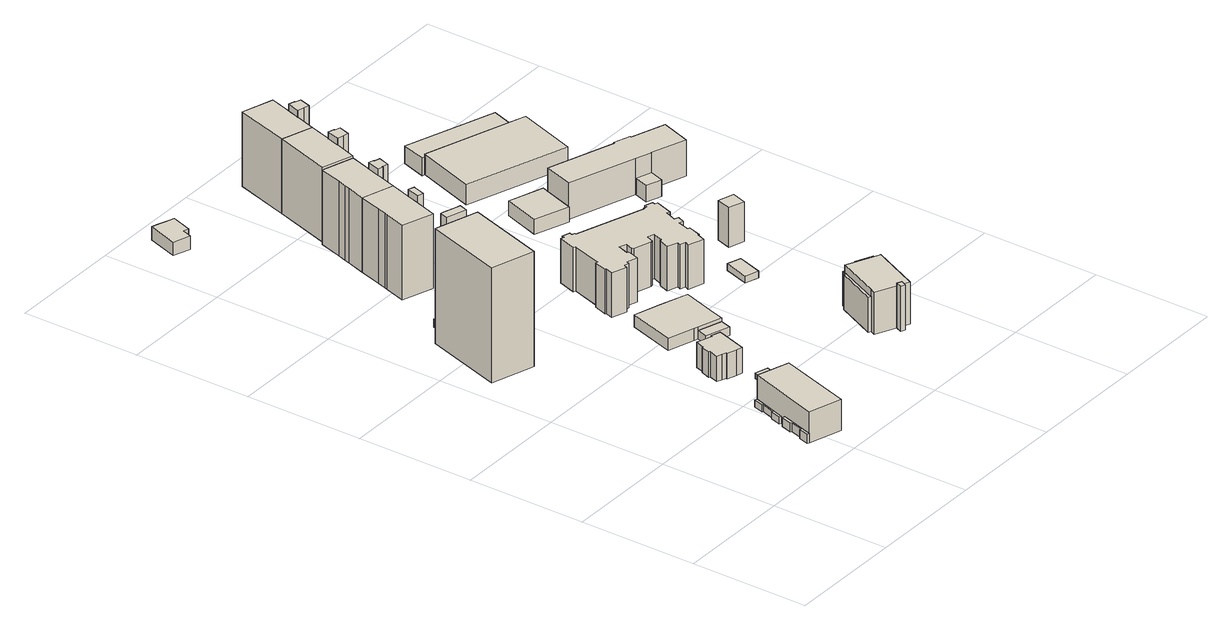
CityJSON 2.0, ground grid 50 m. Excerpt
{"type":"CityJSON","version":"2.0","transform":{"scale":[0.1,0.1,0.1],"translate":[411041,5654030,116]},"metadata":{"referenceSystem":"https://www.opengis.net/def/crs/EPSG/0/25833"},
"CityObjects":{
"building1":{"type":"Building","attributes":{"Gemeindeschluessel":14612000,"Geometrietyp2DReferenz":"3000","function":"31001_9998","roofType":"9999"},"children":["building1-1","building1-2","building1-3"]},
"building1-1":{"type":"BuildingPart","attributes":{"Dachtyp_tdc":"tdcPolyFlatRoof","Dachneigung":0,"QualitaetDacherkennung":0,"Geometrietyp2DReferenz":"3000","measuredHeight":3,"roofType":"9999"},"parents":["building1"],"geometry":[{"type":"Solid","lod":"1","boundaries":[[[[0,1,2,3,4,5,6,7]],[[8,9,10,11,12,13,14,15]],[[7,9,8,0]],[[6,10,9,7]],[[5,11,10,6]],[[4,12,11,5]],[[3,13,12,4]],[[2,14,13,3]],[[1,15,14,2]],[[0,8,15,1]]]]}]},
"building1-2":{"type":"BuildingPart","attributes":{"Dachtyp_tdc":"tdcPolyFlatRoof","Dachneigung":0,"QualitaetDacherkennung":0,"Geometrietyp2DReferenz":"3000","measuredHeight":3.9,"roofType":"9999"},"parents":["building1"],"geometry":[{"type":"Solid","lod":"1","boundaries":[[[[16,17,18,19,20,21,22,23]],[[24,25,26,27,28,29,30,31]],[[23,25,24,16]],[[22,26,25,23]],[[21,27,26,22]],[[20,28,27,21]],[[19,29,28,20]],[[18,30,29,19]],[[17,31,30,18]],[[16,24,31,17]]]]}]},
"building1-3":{"type":"BuildingPart","attributes":{"Dachtyp_tdc":"tdcCutTentRoof","Dachneigung":24.68,"QualitaetDacherkennung":60,"Geometrietyp2DReferenz":"3000","measuredHeight":14.84,"roofType":"9999"},"parents":["building1"],"geometry":[{"type":"Solid","lod":"1","boundaries":[[[[32,33,34,35]],[[36,37,31,14]],[[35,37,36,32]],[[34,31,37,35]],[[33,14,31,34]],[[32,36,14,33]]]]}]},
"building2":{"type":"Building","attributes":{"Gemeindeschluessel":14612000,"Geometrietyp2DReferenz":"3000","function":"31001_9998","roofType":"9999"},"children":["building2-1","building2-2","building2-3"]},
"building2-1":{"type":"BuildingPart","attributes":{"Dachtyp_tdc":"tdcPolyFlatRoof","Dachneigung":0,"QualitaetDacherkennung":46,"Geometrietyp2DReferenz":"3000","measuredHeight":49.01,"roofType":"1000"},"parents":["building2"],"geometry":[{"type":"Solid","lod":"1","boundaries":[[[[38,39,40,41,42,43]],[[44,45,46,47,48,49]],[[43,45,44,38]],[[42,46,45,43]],[[41,47,46,42]],[[40,48,47,41]],[[39,49,48,40]],[[38,44,49,39]]]]}]},
"building2-2":{"type":"BuildingPart","attributes":{"Dachtyp_tdc":"tdcPolyFlatRoof","Dachneigung":0,"QualitaetDacherkennung":32,"Geometrietyp2DReferenz":"3000","measuredHeight":3.53,"roofType":"1000"},"parents":["building2"],"geometry":[{"type":"Solid","lod":"1","boundaries":[[[[50,51,52,53]],[[54,55,56,57]],[[53,55,54,50]],[[52,56,55,53]],[[51,57,56,52]],[[50,54,57,51]]]]}]},
"building2-3":{"type":"BuildingPart","attributes":{"Dachtyp_tdc":"tdcPolyFlatRoof","Dachneigung":0,"QualitaetDacherkennung":19,"Geometrietyp2DReferenz":"3000","measuredHeight":51.84,"roofType":"1000"},"parents":["building2"],"geometry":[{"type":"Solid","lod":"1","boundaries":[[[[58,59,60,61,62,63]],[[49,64,54,57,65,44]],[[63,64,49,58]],[[62,54,64,63]],[[61,57,54,62]],[[60,65,57,61]],[[59,44,65,60]],[[58,49,44,59]]]]}]},
"building3":{"type":"Building","attributes":{"Dachtyp_tdc":"tdcPolyFlatRoof","Gemeindeschluessel":14612000,"Dachneigung":0,"QualitaetDacherkennung":91,"Geometrietyp2DReferenz":"3000","measuredHeight":2.31,"function":"31001_9998","roofType":"1000"},"geometry":[{"type":"Solid","lod":"1","boundaries":[[[[66,67,68,69]],[[70,71,72,73]],[[69,71,70,66]],[[68,72,71,69]],[[67,73,72,68]],[[66,70,73,67]]]]}]},
"building4":{"type":"Building","attributes":{"Dachtyp_tdc":"tdcCutGableRoof","Gemeindeschluessel":14612000,"Dachneigung":67.94,"QualitaetDacherkennung":32,"Geometrietyp2DReferenz":"3000","measuredHeight":14.08,"function":"31001_9998","roofType":"9999"},"geometry":[{"type":"Solid","lod":"1","boundaries":[[[[74,75,76,77,78,79,80,81,82,83,84,85,86,87,88,89]],[[90,91,92,93,94,95,96,97,98,99,100,101,102,103,104,105]],[[89,91,90,74]],[[88,92,91,89]],[[87,93,92,88]],[[86,94,93,87]],[[85,95,94,86]],[[84,96,95,85]],[[83,97,96,84]],[[82,98,97,83]],[[81,99,98,82]],[[80,100,99,81]],[[79,101,100,80]],[[78,102,101,79]],[[77,103,102,78]],[[76,104,103,77]],[[75,105,104,76]],[[74,90,105,75]]]]}]},
"building5":{"type":"Building","attributes":{"Gemeindeschluessel":14612000,"Geometrietyp2DReferenz":"3000","function":"31001_9998","roofType":"9999"},"children":["building5-1","building5-2"]},
"building5-1":{"type":"BuildingPart","attributes":{"Dachtyp_tdc":"tdcPolyFlatRoof","Dachneigung":0,"QualitaetDacherkennung":65,"Geometrietyp2DReferenz":"3000","measuredHeight":3.54,"roofType":"1000"},"parents":["building5"],"geometry":[{"type":"Solid","lod":"1","boundaries":[[[[106,107,108,109]],[[110,111,112,113]],[[109,111,110,106]],[[108,112,111,109]],[[107,113,112,108]],[[106,110,113,107]]]]}]},
"building5-2":{"type":"BuildingPart","attributes":{"Dachtyp_tdc":"tdcGableRoof","Dachneigung":10.56,"QualitaetDacherkennung":15,"Geometrietyp2DReferenz":"3000","measuredHeight":7.24,"roofType":"3100"},"parents":["building5"],"geometry":[{"type":"Solid","lod":"1","boundaries":[[[[114,115,116,117,118,119,120,121,122]],[[113,112,123,124,125,126,127,128,129]],[[122,112,113,114]],[[121,123,112,122]],[[120,124,123,121]],[[119,125,124,120]],[[118,126,125,119]],[[117,127,126,118]],[[116,128,127,117]],[[115,129,128,116]],[[114,113,129,115]]]]}]},
"building6":{"type":"Building","attributes":{"Gemeindeschluessel":14612000,"Geometrietyp2DReferenz":"3000","function":"31001_9998","roofType":"9999"},"children":["building6-1","building6-2","building6-3"]},
"building6-1":{"type":"BuildingPart","attributes":{"Dachtyp_tdc":"tdcPolyFlatRoof","Dachneigung":0,"QualitaetDacherkennung":46,"Geometrietyp2DReferenz":"3000","measuredHeight":3.7,"roofType":"1000"},"parents":["building6"],"geometry":[{"type":"Solid","lod":"1","boundaries":[[[[130,131,132,133]],[[134,135,136,137]],[[133,135,134,130]],[[132,136,135,133]],[[131,137,136,132]],[[130,134,137,131]]]]}]},
"building6-2":{"type":"BuildingPart","attributes":{"Dachtyp_tdc":"tdcPolyFlatRoof","Dachneigung":0,"QualitaetDacherkennung":53,"Geometrietyp2DReferenz":"3000","measuredHeight":31.64,"roofType":"1000"},"parents":["building6"],"geometry":[{"type":"Solid","lod":"1","boundaries":[[[[138,139,140,141,142,143,144,145,146]],[[147,148,149,150,151,152,153,154,155]],[[146,148,147,138]],[[145,149,148,146]],[[144,150,149,145]],[[143,151,150,144]],[[142,152,151,143]],[[141,153,152,142]],[[140,154,153,141]],[[139,155,154,140]],[[138,147,155,139]]]]}]},
"building6-3":{"type":"BuildingPart","attributes":{"Dachtyp_tdc":"tdcPolyFlatRoof","Dachneigung":7.32,"QualitaetDacherkennung":29,"Geometrietyp2DReferenz":"3000","measuredHeight":34.72,"roofType":"2100"},"parents":["building6"],"geometry":[{"type":"Solid","lod":"1","boundaries":[[[[156,157,158,159,160]],[[148,161,137,136,149]],[[159,161,148,160]],[[158,137,161,159]],[[157,136,137,158]],[[156,149,136,157]],[[160,148,149,156]]]]}]},
"building7":{"type":"Building","attributes":{"Dachtyp_tdc":"tdcPolyFlatRoof","Gemeindeschluessel":14612000,"Dachneigung":0,"QualitaetDacherkennung":62,"Geometrietyp2DReferenz":"3000","measuredHeight":5.75,"function":"31001_9998","roofType":"1000"},"geometry":[{"type":"Solid","lod":"1","boundaries":[[[[162,163,164,165,166,167,168,169]],[[170,171,172,173,174,175,176,177]],[[169,171,170,162]],[[168,172,171,169]],[[167,173,172,168]],[[166,174,173,167]],[[165,175,174,166]],[[164,176,175,165]],[[163,177,176,164]],[[162,170,177,163]]]]}]},
"building8":{"type":"Building","attributes":{"Gemeindeschluessel":14612000,"Geometrietyp2DReferenz":"3000","function":"31001_9998","roofType":"9999"},"children":["building8-1","building8-2"]},
"building8-1":{"type":"BuildingPart","attributes":{"Dachtyp_tdc":"tdcPolyFlatRoof","Dachneigung":0,"QualitaetDacherkennung":23,"Geometrietyp2DReferenz":"3000","measuredHeight":34.43,"roofType":"1000"},"parents":["building8"],"geometry":[{"type":"Solid","lod":"1","boundaries":[[[[178,179,180,181,182,183,184,185]],[[186,187,188,189,190,191,192,193]],[[185,187,186,178]],[[184,188,187,185]],[[183,189,188,184]],[[182,190,189,183]],[[181,191,190,182]],[[180,192,191,181]],[[179,193,192,180]],[[178,186,193,179]]]]}]},
"building8-2":{"type":"BuildingPart","attributes":{"Dachtyp_tdc":"tdcPolyFlatRoof","Dachneigung":0,"QualitaetDacherkennung":56,"Geometrietyp2DReferenz":"3000","measuredHeight":31.62,"roofType":"1000"},"parents":["building8"],"geometry":[{"type":"Solid","lod":"1","boundaries":[[[[194,195,196,197,198,199,139,138,200]],[[189,147,155,201,202,203,204,205,190]],[[200,189,190,194]],[[138,147,189,200]],[[139,155,147,138]],[[199,201,155,139]],[[198,202,201,199]],[[197,203,202,198]],[[196,204,203,197]],[[195,205,204,196]],[[194,190,205,195]]]]}]},
"building9":{"type":"Building","attributes":{"name":"Landeskirchenamt","Dachtyp_tdc":"tdcPolyFlatRoof","Gemeindeschluessel":14612000,"Dachneigung":0,"QualitaetDacherkennung":69,"Geometrietyp2DReferenz":"3000","measuredHeight":18.89,"function":"31001_3010","roofType":"1000"},"geometry":[{"type":"Solid","lod":"1","boundaries":[[[[206,207,208,209,210,211,212,213,214,215,216,217,218,219,220,221,222,223,224,225,226,227,228,229,230,231,232,233,234,235,236,237,238,239,240,241,242,243,244,245,246,247,248,249,250,251,252,253,254,255,256,257,258,259,260,261]],[[262,263,264,265,266,267,268,269,270,271,272,273,274,275,276,277,278,279,280,281,282,283,284,285,286,287,288,289,290,291,292,293,294,295,296,297,298,299,300,301,302,303,304,305,306,307,308,309,310,311,312,313,314,315,316,317]],[[261,263,262,206]],[[260,264,263,261]],[[259,265,264,260]],[[258,266,265,259]],[[257,267,266,258]],[[256,268,267,257]],[[255,269,268,256]],[[254,270,269,255]],[[253,271,270,254]],[[252,272,271,253]],[[251,273,272,252]],[[250,274,273,251]],[[249,275,274,250]],[[248,276,275,249]],[[247,277,276,248]],[[246,278,277,247]],[[245,279,278,246]],[[244,280,279,245]],[[243,281,280,244]],[[242,282,281,243]],[[241,283,282,242]],[[240,284,283,241]],[[239,285,284,240]],[[238,286,285,239]],[[237,287,286,238]],[[236,288,287,237]],[[235,289,288,236]],[[234,290,289,235]],[[233,291,290,234]],[[232,292,291,233]],[[231,293,292,232]],[[230,294,293,231]],[[229,295,294,230]],[[228,296,295,229]],[[227,297,296,228]],[[226,298,297,227]],[[225,299,298,226]],[[224,300,299,225]],[[223,301,300,224]],[[222,302,301,223]],[[221,303,302,222]],[[220,304,303,221]],[[219,305,304,220]],[[218,306,305,219]],[[217,307,306,218]],[[216,308,307,217]],[[215,309,308,216]],[[214,310,309,215]],[[213,311,310,214]],[[212,312,311,213]],[[211,313,312,212]],[[210,314,313,211]],[[209,315,314,210]],[[208,316,315,209]],[[207,317,316,208]],[[206,262,317,207]]]]}]},
"building10":{"type":"Building","attributes":{"Gemeindeschluessel":14612000,"Geometrietyp2DReferenz":"3000","function":"31001_9998","roofType":"9999"},"children":["building10-1","building10-2","building10-3","building10-4","building10-5"]},
"building10-1":{"type":"BuildingPart","attributes":{"Dachtyp_tdc":"tdcFreeFormRoof","Dachneigung":48.16,"QualitaetDacherkennung":7,"Geometrietyp2DReferenz":"3000","measuredHeight":19.71,"roofType":"5000"},"parents":["building10"],"geometry":[{"type":"Solid","lod":"1","boundaries":[[[[318,319,320,321]],[[322,323,324,325]],[[321,323,322,318]],[[320,324,323,321]],[[319,325,324,320]],[[318,322,325,319]]]]}]},
"building10-2":{"type":"BuildingPart","attributes":{"Dachtyp_tdc":"tdcHipRoof","Dachneigung":43.94,"QualitaetDacherkennung":44,"Geometrietyp2DReferenz":"3000","measuredHeight":21.59,"roofType":"3200"},"parents":["building10"],"geometry":[{"type":"Solid","lod":"1","boundaries":[[[[326,327,328,329,330,331,332,333]],[[334,335,336,337,325,324,338,339]],[[333,335,334,326]],[[332,336,335,333]],[[331,337,336,332]],[[330,325,337,331]],[[329,324,325,330]],[[328,338,324,329]],[[327,339,338,328]],[[326,334,339,327]]]]}]},
"building10-3":{"type":"BuildingPart","attributes":{"Dachtyp_tdc":"tdcPolyFlatRoof","Dachneigung":16.82,"QualitaetDacherkennung":42,"Geometrietyp2DReferenz":"3000","measuredHeight":15.06,"roofType":"2100"},"parents":["building10"],"geometry":[{"type":"Solid","lod":"1","boundaries":[[[[340,341,342,343]],[[344,345,339,346]],[[343,345,344,340]],[[342,339,345,343]],[[341,346,339,342]],[[340,344,346,341]]]]}]},
"building10-4":{"type":"BuildingPart","attributes":{"Dachtyp_tdc":"tdcFreeFormRoof","Dachneigung":75.26,"QualitaetDacherkennung":19,"Geometrietyp2DReferenz":"3000","measuredHeight":18.11,"roofType":"5000"},"parents":["building10"],"geometry":[{"type":"Solid","lod":"1","boundaries":[[[[347,348,349,350,351,350,352]],[[353,335,334,345,334,354,355]],[[352,335,353,347]],[[350,334,335,352]],[[349,354,334,350]],[[348,355,354,349]],[[347,353,355,348]]]]}]},
"building10-5":{"type":"BuildingPart","attributes":{"Dachtyp_tdc":"tdcPolyFlatRoof","Dachneigung":31.64,"QualitaetDacherkennung":36,"Geometrietyp2DReferenz":"3000","measuredHeight":16.41,"roofType":"2100"},"parents":["building10"],"geometry":[{"type":"Solid","lod":"1","boundaries":[[[[356,357,358,359,360,361]],[[362,363,364,365,353,355]],[[361,363,362,356]],[[360,364,363,361]],[[359,365,364,360]],[[358,353,365,359]],[[357,355,353,358]],[[356,362,355,357]]]]}]},
"building11":{"type":"Building","attributes":{"Gemeindeschluessel":14612000,"Geometrietyp2DReferenz":"3000","function":"31001_9998","roofType":"9999"},"children":["building11-1","building11-2"]},
"building11-1":{"type":"BuildingPart","attributes":{"Dachtyp_tdc":"tdcPolyFlatRoof","Dachneigung":0,"QualitaetDacherkennung":20,"Geometrietyp2DReferenz":"3000","measuredHeight":34.43,"roofType":"1000"},"parents":["building11"],"geometry":[{"type":"Solid","lod":"1","boundaries":[[[[366,367,368,369,370,371,372,373,374,375,376]],[[377,378,379,380,381,382,383,384,385,386,387]],[[376,378,377,366]],[[375,379,378,376]],[[374,380,379,375]],[[373,381,380,374]],[[372,382,381,373]],[[371,383,382,372]],[[370,384,383,371]],[[369,385,384,370]],[[368,386,385,369]],[[367,387,386,368]],[[366,377,387,367]]]]}]},
"building11-2":{"type":"BuildingPart","attributes":{"Dachtyp_tdc":"tdcPolyFlatRoof","Dachneigung":0,"QualitaetDacherkennung":57,"Geometrietyp2DReferenz":"3000","measuredHeight":31.61,"roofType":"1000"},"parents":["building11"],"geometry":[{"type":"Solid","lod":"1","boundaries":[[[[388,389,390,391,392,393,394,395]],[[383,382,381,396,397,398,399,384]],[[395,382,383,388]],[[394,381,382,395]],[[393,396,381,394]],[[392,397,396,393]],[[391,398,397,392]],[[390,399,398,391]],[[389,384,399,390]],[[388,383,384,389]]]]}]},
"building12":{"type":"Building","attributes":{"Dachtyp_tdc":"tdcPolyFlatRoof","Gemeindeschluessel":14612000,"Dachneigung":0,"QualitaetDacherkennung":73,"Geometrietyp2DReferenz":"3000","measuredHeight":2.85,"function":"31001_9998","roofType":"1000"},"geometry":[{"type":"Solid","lod":"1","boundaries":[[[[400,401,402,403]],[[404,405,406,407]],[[403,405,404,400]],[[402,406,405,403]],[[401,407,406,402]],[[400,404,407,401]]]]}]},
"building13":{"type":"Building","attributes":{"Gemeindeschluessel":14612000,"Geometrietyp2DReferenz":"3000","function":"31001_9998","roofType":"9999"},"children":["building13-1","building13-2"]},
"building13-1":{"type":"BuildingPart","attributes":{"Dachtyp_tdc":"tdcPolyFlatRoof","Dachneigung":0,"QualitaetDacherkennung":58,"Geometrietyp2DReferenz":"3000","measuredHeight":31.68,"roofType":"1000"},"parents":["building13"],"geometry":[{"type":"Solid","lod":"1","boundaries":[[[[408,409,391,390,410,411,412,413]],[[414,415,416,417,418,419,420,421]],[[413,415,414,408]],[[412,416,415,413]],[[411,417,416,412]],[[410,418,417,411]],[[390,419,418,410]],[[391,420,419,390]],[[409,421,420,391]],[[408,414,421,409]]]]}]},
"building13-2":{"type":"BuildingPart","attributes":{"Dachtyp_tdc":"tdcFreeFormRoof","Dachneigung":11.95,"QualitaetDacherkennung":16,"Geometrietyp2DReferenz":"3000","measuredHeight":34.98,"roofType":"5000"},"parents":["building13"],"geometry":[{"type":"Solid","lod":"1","boundaries":[[[[422,423,424,425,426,427,428,429,430,431,432,433,434]],[[415,435,436,437,438,439,440,441,418,417,442,443,416]],[[434,435,415,422]],[[433,436,435,434]],[[432,437,436,433]],[[431,438,437,432]],[[430,439,438,431]],[[429,440,439,430]],[[428,441,440,429]],[[427,418,441,428]],[[426,417,418,427]],[[425,442,417,426]],[[424,443,442,425]],[[423,416,443,424]],[[422,415,416,423]]]]}]},
"building14":{"type":"Building","attributes":{"Dachtyp_tdc":"tdcFreeFormRoof","Gemeindeschluessel":14612000,"Dachneigung":10.02,"QualitaetDacherkennung":11,"Geometrietyp2DReferenz":"3000","measuredHeight":7.33,"function":"31001_9998","roofType":"5000"},"geometry":[{"type":"Solid","lod":"1","boundaries":[[[[444,445,446,447,448,449]],[[450,451,452,453,454,455]],[[449,451,450,444]],[[448,452,451,449]],[[447,453,452,448]],[[446,454,453,447]],[[445,455,454,446]],[[444,450,455,445]]]]}]},
"building15":{"type":"Building","attributes":{"Dachtyp_tdc":"tdcFreeFormRoof","Gemeindeschluessel":14612000,"Dachneigung":23.93,"QualitaetDacherkennung":6,"Geometrietyp2DReferenz":"3000","measuredHeight":17.62,"function":"31001_9998","roofType":"5000"},"geometry":[{"type":"Solid","lod":"1","boundaries":[[[[456,457,458,459]],[[460,461,462,463]],[[459,461,460,456]],[[458,462,461,459]],[[457,463,462,458]],[[456,460,463,457]]]]}]},
"building16":{"type":"Building","attributes":{"Gemeindeschluessel":14612000,"Geometrietyp2DReferenz":"3000","function":"31001_9998","roofType":"9999"},"children":["building16-1","building16-2"]},
"building16-1":{"type":"BuildingPart","attributes":{"Dachtyp_tdc":"tdcPolyFlatRoof","Dachneigung":0,"QualitaetDacherkennung":44,"Geometrietyp2DReferenz":"3000","measuredHeight":15.39,"roofType":"1000"},"parents":["building16"],"geometry":[{"type":"Solid","lod":"1","boundaries":[[[[464,465,466,467,468,469,470,471,472,473,474,475]],[[476,477,478,479,480,481,482,483,484,485,486,487]],[[475,477,476,464]],[[474,478,477,475]],[[473,479,478,474]],[[472,480,479,473]],[[471,481,480,472]],[[470,482,481,471]],[[469,483,482,470]],[[468,484,483,469]],[[467,485,484,468]],[[466,486,485,467]],[[465,487,486,466]],[[464,476,487,465]]]]}]},
"building16-2":{"type":"BuildingPart","attributes":{"Dachtyp_tdc":"tdcPolyFlatRoof","Dachneigung":0,"QualitaetDacherkennung":70,"Geometrietyp2DReferenz":"3000","measuredHeight":7.08,"roofType":"1000"},"parents":["building16"],"geometry":[{"type":"Solid","lod":"1","boundaries":[[[[488,489,490,491]],[[478,492,493,479]],[[491,492,478,488]],[[490,493,492,491]],[[489,479,493,490]],[[488,478,479,489]]]]}]},
"building17":{"type":"Building","attributes":{"Gemeindeschluessel":14612000,"Geometrietyp2DReferenz":"3000","function":"31001_3211","roofType":"9999"},"children":["building17-1","building17-2"]},
"building17-1":{"type":"BuildingPart","attributes":{"Dachtyp_tdc":"tdcPolyFlatRoof","Dachneigung":0,"QualitaetDacherkennung":81,"Geometrietyp2DReferenz":"3000","measuredHeight":7.49,"roofType":"1000"},"parents":["building17"],"geometry":[{"type":"Solid","lod":"1","boundaries":[[[[494,495,496,497,498]],[[499,500,501,502,503]],[[498,500,499,494]],[[497,501,500,498]],[[496,502,501,497]],[[495,503,502,496]],[[494,499,503,495]]]]}]},
"building17-2":{"type":"BuildingPart","attributes":{"Dachtyp_tdc":"tdcPolyFlatRoof","Dachneigung":0,"QualitaetDacherkennung":81,"Geometrietyp2DReferenz":"3000","measuredHeight":8.86,"roofType":"1000"},"parents":["building17"],"geometry":[{"type":"Solid","lod":"1","boundaries":[[[[504,505,506,507,508]],[[500,509,510,511,501]],[[508,500,501,504]],[[507,509,500,508]],[[506,510,509,507]],[[505,511,510,506]],[[504,501,511,505]]]]}]}
},
"vertices":[
[333,216,149],[342,213,149],[388,355,149],[378,358,149],[365,317,149],[370,315,149],[352,259,149],[347,261,149],[333,216,119],[347,261,119],[352,259,119],[370,315,119],[365,317,119],[378,358,119],[388,355,119],[342,213,119],
[281,54,158],[291,51,158],[336,193,158],[326,197,158],[312,152,158],[318,150,158],[300,94,158],[294,96,158],[281,54,119],[294,96,119],[300,94,119],[318,150,119],[312,152,119],[326,197,119],[336,193,119],[291,51,119],
[525,312,251],[388,355,251],[291,51,251],[429,7,251],[525,312,119],[429,7,119],
[239,1552,574],[154,1579,574],[105,1594,574],[1,1266,574],[184,1209,574],[288,1537,574],[239,1552,84],[288,1537,84],[184,1209,84],[1,1266,84],[105,1594,84],[154,1579,84],
[178,1610,119],[237,1591,119],[256,1649,119],[196,1668,119],[178,1610,84],[196,1668,84],[256,1649,84],[237,1591,84],
[154,1579,602],[239,1552,602],[250,1587,602],[237,1591,602],[178,1610,602],[165,1614,602],[165,1614,84],[250,1587,84],
[606,466,134],[553,483,134],[523,387,134],[577,371,134],[606,466,110],[577,371,110],[523,387,110],[553,483,110],
[479,580,214],[498,574,214],[497,568,214],[537,555,214],[562,547,214],[603,676,214],[578,684,214],[565,689,214],[563,683,214],[517,698,214],[497,704,214],[484,666,214],[479,667,214],[466,629,214],[472,627,214],[459,587,214],[479,580,106],[459,587,106],[472,627,106],[466,629,106],[479,667,106],[484,666,106],[497,704,106],[517,698,106],[563,683,106],[565,689,106],[578,684,106],[603,676,106],[562,547,106],[537,555,106],[497,568,106],[498,574,106],
[759,747,134],[773,792,134],[671,825,134],[656,780,134],[759,747,98],[656,780,98],[671,825,98],[773,792,98],
[773,792,149],[786,832,149],[836,991,149],[718,1029,149],[686,1039,149],[605,1064,149],[542,866,149],[655,830,149],[671,825,149],[655,830,98],[542,866,98],[605,1064,98],[686,1039,98],[718,1029,98],[836,991,98],[786,832,98],
[553,1988,85],[534,1994,85],[518,1946,85],[538,1940,85],[553,1988,48],[538,1940,48],[518,1946,48],[534,1994,48],
[537,2096,365],[403,2138,365],[374,2043,365],[362,2005,365],[358,1993,365],[330,1905,365],[463,1863,365],[492,1954,365],[509,2008,365],[537,2096,48],[509,2008,48],[492,1954,48],[463,1863,48],[330,1905,48],[358,1993,48],[362,2005,48],[374,2043,48],[403,2138,48],
[492,1954,394],[518,1946,394],[534,1994,394],[535,2000,394],[509,2008,394],[535,2000,48],
[135,2792,75],[207,2767,75],[222,2809,75],[244,2802,75],[273,2887,75],[256,2892,75],[206,2910,75],[178,2919,75],[135,2792,18],[178,2919,18],[206,2910,18],[256,2892,18],[273,2887,18],[244,2802,18],[222,2809,18],[207,2767,18],
[610,2172,393],[625,2219,393],[601,2226,393],[602,2230,393],[581,2237,393],[564,2182,393],[585,2176,393],[586,2180,393],[610,2172,48],[586,2180,48],[585,2176,48],[564,2182,48],[581,2237,48],[602,2230,48],[601,2226,48],[625,2219,48],
[581,2237,365],[609,2327,365],[476,2369,365],[446,2273,365],[434,2237,365],[427,2214,365],[564,2182,365],[427,2214,48],[434,2237,48],[446,2273,48],[476,2369,48],[609,2327,48],
[740,1195,262],[785,1180,262],[798,1220,262],[798,1231,262],[792,1233,262],[808,1277,262],[838,1266,262],[827,1236,262],[830,1227,262],[904,1202,262],[913,1204,262],[925,1237,262],[955,1226,262],[939,1183,262],[934,1185,262],[927,1178,262],[913,1137,262],[957,1122,262],[952,1108,262],[974,1100,262],[967,1082,262],[1032,1060,262],[1043,1093,262],[1048,1092,262],[1067,1147,262],[1057,1150,262],[1072,1199,262],[1090,1193,262],[1101,1223,262],[1084,1230,262],[1102,1276,262],[1115,1271,262],[1140,1345,262],[1128,1350,262],[1131,1361,262],[1099,1372,262],[1094,1361,262],[1083,1365,262],[1081,1359,262],[788,1458,262],[790,1464,262],[777,1468,262],[781,1480,262],[748,1490,262],[745,1479,262],[732,1484,262],[707,1410,262],[717,1406,262],[678,1279,262],[668,1282,262],[650,1226,262],[654,1225,262],[643,1192,262],[707,1170,262],[714,1188,262],[735,1181,262],[740,1195,73],[735,1181,73],[714,1188,73],[707,1170,73],[643,1192,73],[654,1225,73],[650,1226,73],[668,1282,73],[678,1279,73],[717,1406,73],[707,1410,73],[732,1484,73],[745,1479,73],[748,1490,73],[781,1480,73],[777,1468,73],[790,1464,73],[788,1458,73],[1081,1359,73],[1083,1365,73],[1094,1361,73],[1099,1372,73],[1131,1361,73],[1128,1350,73],[1140,1345,73],[1115,1271,73],[1102,1276,73],[1084,1230,73],[1101,1223,73],[1090,1193,73],[1072,1199,73],[1057,1150,73],[1067,1147,73],[1048,1092,73],[1043,1093,73],[1032,1060,73],[967,1082,73],[974,1100,73],[952,1108,73],[957,1122,73],[913,1137,73],[927,1178,73],[934,1185,73],[939,1183,73],[955,1226,73],[925,1237,73],[913,1204,73],[904,1202,73],[830,1227,73],[827,1236,73],[838,1266,73],[808,1277,73],[792,1233,73],[798,1231,73],[798,1220,73],[785,1180,73],
[1198,275,264],[1210,300,264],[1191,308,264],[1180,284,264],[1198,275,73],[1180,284,73],[1191,308,73],[1210,300,73],
[1198,548,252],[1116,370,252],[1106,348,252],[1191,308,252],[1210,300,252],[1241,285,252],[1335,485,252],[1325,489,252],[1198,548,73],[1325,489,73],[1335,485,73],[1241,285,73],[1106,348,73],[1116,370,73],
[1183,542,222],[1105,375,222],[1116,370,222],[1193,537,222],[1183,542,73],[1193,537,73],[1105,375,73],
[1331,502,217],[1256,537,217],[1204,561,217],[1198,548,217],[1193,537,217],[1325,489,217],[1331,502,73],[1204,561,73],[1256,537,73],
[1263,552,230],[1256,537,230],[1331,502,230],[1341,523,230],[1271,555,230],[1269,549,230],[1263,552,73],[1269,549,73],[1271,555,73],[1341,523,73],
[735,2440,367],[750,2488,367],[727,2496,367],[728,2498,367],[703,2506,367],[702,2506,367],[685,2452,367],[686,2452,367],[686,2453,367],[711,2445,367],[712,2447,367],[735,2440,23],[712,2447,23],[711,2445,23],[686,2453,23],[686,2452,23],[685,2452,23],[702,2506,23],[703,2506,23],[728,2498,23],[727,2496,23],[750,2488,23],
[702,2506,339],[703,2506,339],[731,2599,339],[599,2641,339],[524,2404,339],[656,2362,339],[686,2452,339],[685,2452,339],[656,2362,23],[524,2404,23],[599,2641,23],[731,2599,23],
[1119,937,105],[1177,919,105],[1211,1023,105],[1153,1042,105],[1119,937,77],[1153,1042,77],[1211,1023,77],[1177,919,77],
[803,2827,339],[671,2869,339],[758,2682,339],[757,2682,339],[774,2736,339],[775,2736,339],[803,2827,22],[775,2736,22],[774,2736,22],[757,2682,22],[758,2682,22],[731,2599,22],[599,2641,22],[671,2869,22],
[775,2736,369],[774,2736,369],[774,2735,369],[758,2683,369],[757,2682,369],[758,2682,369],[784,2675,369],[784,2676,369],[808,2669,369],[822,2717,369],[799,2725,369],[800,2727,369],[775,2735,369],[775,2735,22],[800,2727,22],[799,2725,22],[822,2717,22],[808,2669,22],[784,2676,22],[784,2675,22],[758,2683,22],[774,2735,22],
[1155,1755,93],[1197,1879,93],[1207,1906,93],[1060,1956,93],[1009,1804,93],[1154,1751,93],[1155,1755,30],[1154,1751,30],[1009,1804,30],[1060,1956,30],[1207,1906,30],[1197,1879,30],
[1301,1142,235],[1367,1120,235],[1387,1182,235],[1320,1203,235],[1301,1142,66],[1320,1203,66],[1387,1182,66],[1367,1120,66],
[1651,1586,193],[1694,1711,193],[1550,1760,193],[1552,1766,193],[1484,1790,193],[1481,1783,193],[1197,1879,193],[1155,1755,193],[1439,1659,193],[1439,1658,193],[1504,1636,193],[1504,1637,193],[1651,1586,39],[1504,1637,39],[1504,1636,39],[1439,1658,39],[1439,1659,39],[1155,1755,39],[1197,1879,39],[1481,1783,39],[1484,1790,39],[1552,1766,39],[1550,1760,39],[1694,1711,39],
[1504,1636,110],[1439,1658,110],[1418,1597,110],[1483,1575,110],[1483,1575,39],[1418,1597,39],
[1544,2366,85],[1163,2495,85],[1130,2394,85],[1142,2390,85],[1511,2268,85],[1544,2366,10],[1511,2268,10],[1142,2390,10],[1130,2394,10],[1163,2495,10],
[1142,2390,98],[1058,2144,98],[1487,1999,98],[1571,2248,98],[1511,2268,98],[1571,2248,10],[1487,1999,10],[1058,2144,10]
]}
